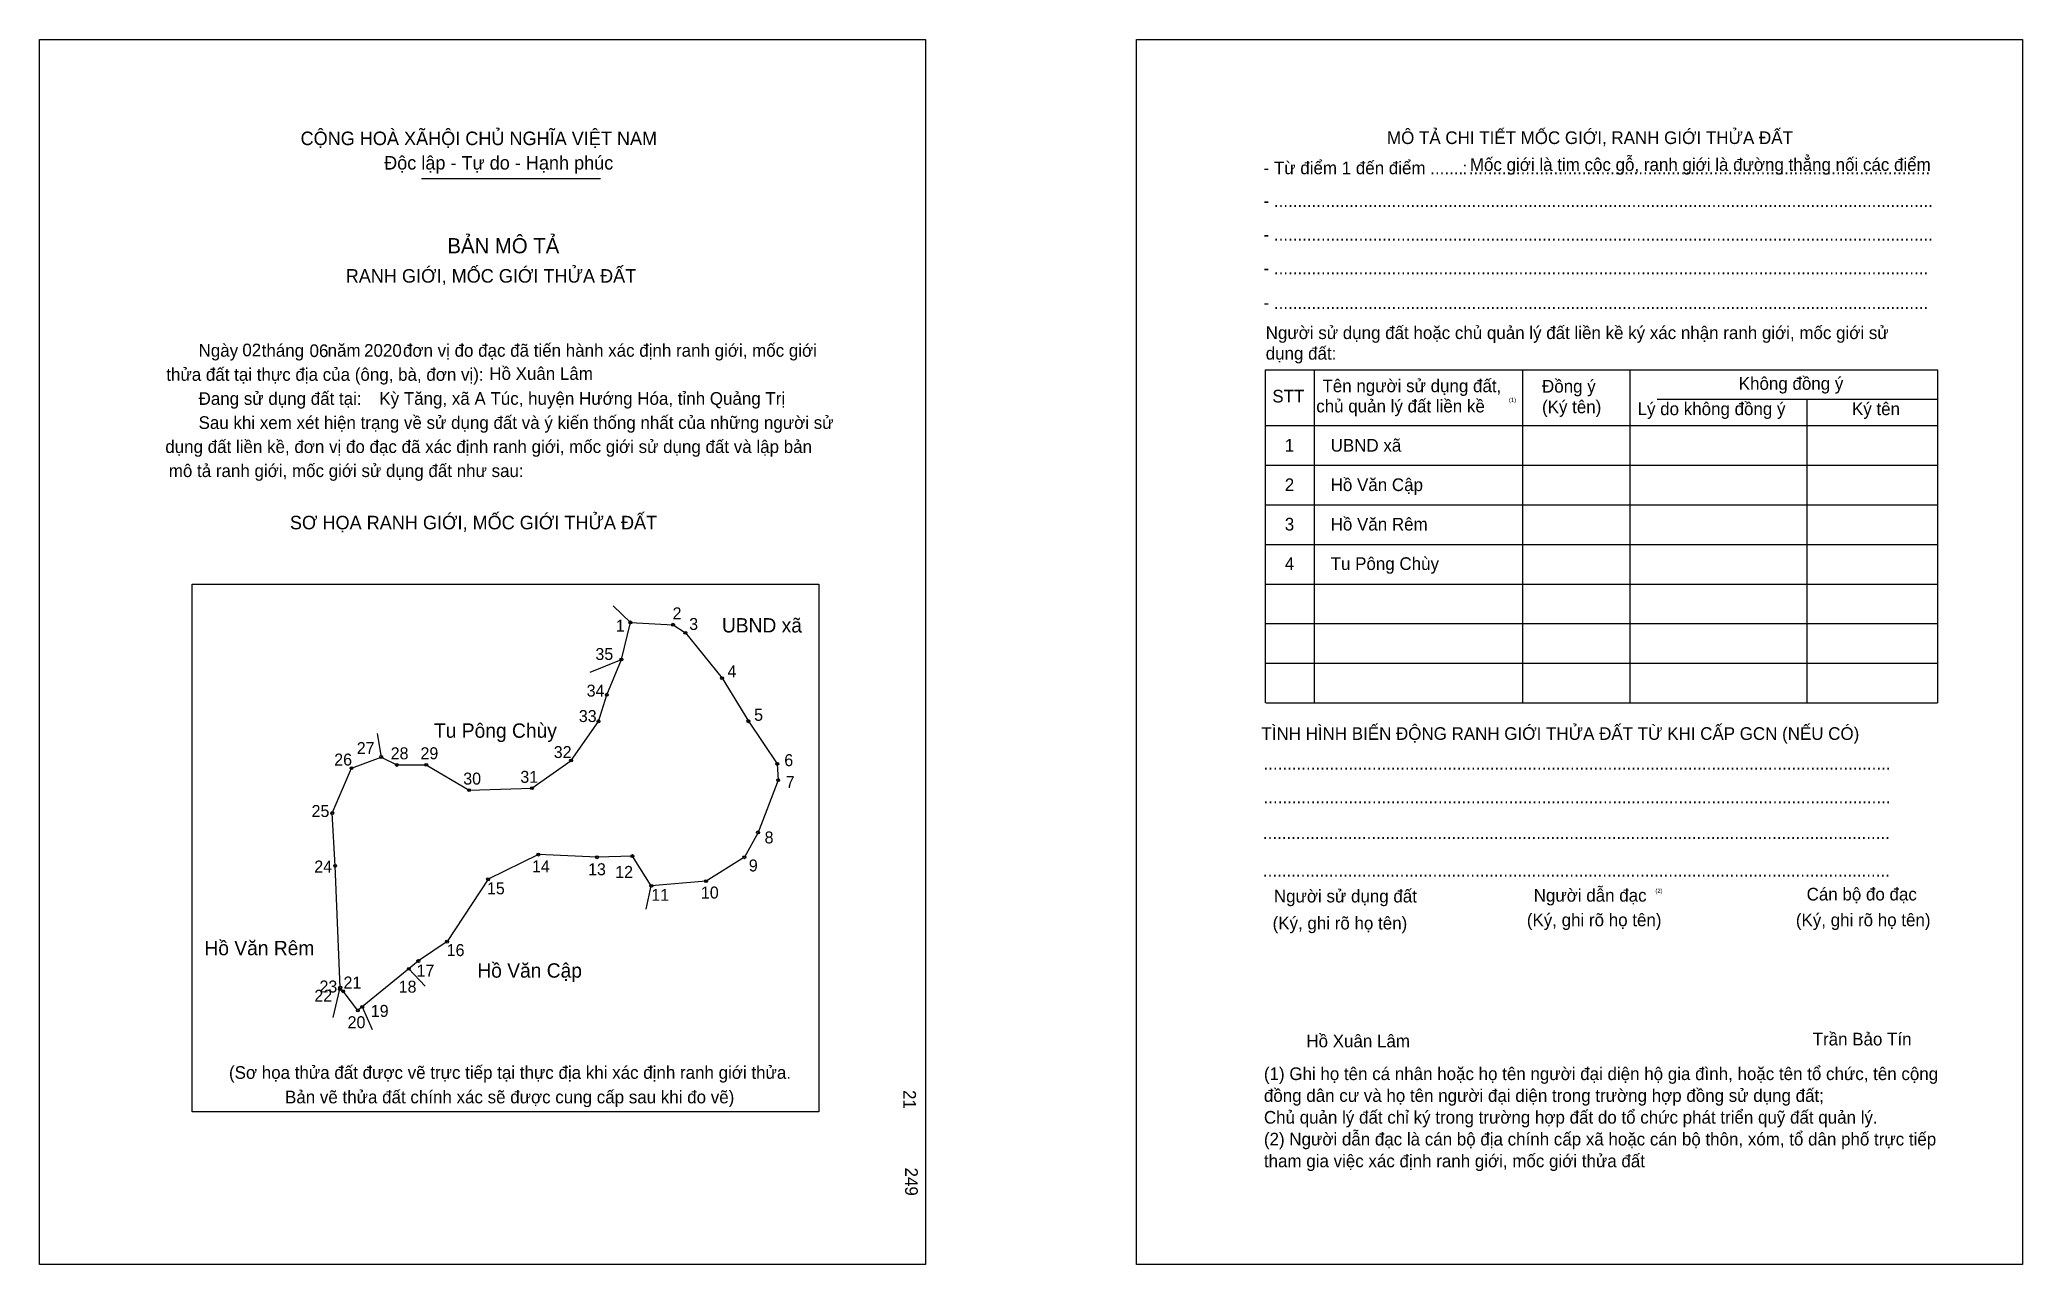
# Model space of a CAD drawing. Extents: x 548067 to 548721, y 1824537 to 1824941.
import ezdxf

# ---------------------------------------------------------------- set-up
doc = ezdxf.new("R2010")
doc.units = 0
for name, color, linetype in [('bmtKhungInTrang1', 7, 'Continuous'), ('bmtKhungInTrang2', 7, 'Continuous'), ('bmtNoiDung', 7, 'Continuous'), ('bmtTemplate', 7, 'Continuous'), ('CanhThua', 7, 'Continuous'), ('MocDinhThua', 7, 'Continuous'), ('RauThua', 7, 'Continuous'), ('SoHieuDinhThua', 7, 'Continuous'), ('TenChuLanCan', 7, 'Continuous')]:
    doc.layers.add(name, color=color, linetype=linetype)

msp = doc.modelspace()

# ---------------------------------------------------------------- linework, layer by layer
at = {"layer": 'bmtKhungInTrang1'}
msp.add_lwpolyline([(548066.93, 1824941.32), (548359.11, 1824941.32), (548359.11, 1824537.2), (548066.93, 1824537.2)], close=True, dxfattribs=at)
at = {"layer": 'bmtKhungInTrang2'}
msp.add_lwpolyline([(548428.79, 1824941.32), (548720.97, 1824941.32), (548720.97, 1824537.2), (548428.79, 1824537.2)], close=True, dxfattribs=at)
at = {"layer": 'bmtTemplate'}
for p, q in [((548192.84, 1824895.52), (548251.93, 1824895.52)), ((548487.4, 1824832.32), (548487.4, 1824722.46)), ((548556.14, 1824832.32), (548556.14, 1824722.46)), ((548591.5, 1824832.45), (548591.5, 1824722.46)), ((548693, 1824832.32), (548693, 1824722.46)), ((548600.47, 1824822.65), (548693, 1824822.65)), ((548471.38, 1824814.01), (548693, 1824814.01)), ((548471.38, 1824800.93), (548693, 1824800.93)), ((548471.38, 1824787.86), (548693, 1824787.86)), ((548471.38, 1824774.78), (548693, 1824774.78)), ((548471.38, 1824761.7), (548693, 1824761.7)), ((548471.38, 1824748.62), (548693, 1824748.62)), ((548471.38, 1824735.54), (548693, 1824735.54)), ((548471.38, 1824722.46), (548693, 1824722.46))]:
    msp.add_line(p, q, dxfattribs=at)
for points in [[(548471.24, 1824832.32), (548693, 1824832.32)], [(548471.24, 1824832.32), (548471.24, 1824722.46)], [(548649.87, 1824822.51), (548649.87, 1824722.46)]]:
    msp.add_lwpolyline(points, dxfattribs=at)
msp.add_lwpolyline([(548117.2, 1824587.53), (548117.2, 1824761.68), (548323.94, 1824761.68), (548323.94, 1824587.53)], close=True, dxfattribs=at)
at = {"layer": 'CanhThua'}
for p, q in [((548258.84, 1824736.77), (548261.79, 1824749.04)), ((548261.79, 1824749.04), (548275.88, 1824748.26)), ((548275.88, 1824748.26), (548279.95, 1824745.58)), ((548279.95, 1824745.58), (548292.03, 1824730.64)), ((548254.02, 1824725.17), (548258.84, 1824736.77)), ((548292.03, 1824730.64), (548300.72, 1824716.4)), ((548251.28, 1824716.38), (548254.02, 1824725.17)), ((548242.24, 1824703.47), (548251.28, 1824716.38)), ((548300.72, 1824716.4), (548310.24, 1824702.32)), ((548169.78, 1824700.92), (548179.62, 1824704.61)), ((548179.62, 1824704.61), (548184.76, 1824702)), ((548163.47, 1824686.11), (548169.78, 1824700.92)), ((548184.76, 1824702), (548194.47, 1824702.04)), ((548194.47, 1824702.04), (548208.63, 1824693.66)), ((548229.31, 1824694.32), (548242.24, 1824703.47)), ((548310.24, 1824702.32), (548310.55, 1824696.95)), ((548208.63, 1824693.66), (548229.31, 1824694.32)), ((548310.55, 1824696.95), (548303.9, 1824679.73)), ((548164.41, 1824668.66), (548163.47, 1824686.11)), ((548303.9, 1824679.73), (548299.41, 1824671.54)), ((548231.46, 1824672.41), (548214.84, 1824664.25)), ((548250.8, 1824671.52), (548231.46, 1824672.41)), ((548262.47, 1824671.93), (548250.8, 1824671.52)), ((548268.69, 1824662.11), (548262.47, 1824671.93)), ((548299.41, 1824671.54), (548286.75, 1824663.64)), ((548166.11, 1824628.5), (548164.41, 1824668.66)), ((548214.84, 1824664.25), (548201.33, 1824643.68)), ((548286.75, 1824663.64), (548268.69, 1824662.11)), ((548201.33, 1824643.68), (548191.85, 1824637.3)), ((548188.7, 1824634.73), (548173.35, 1824622.19)), ((548191.85, 1824637.3), (548188.7, 1824634.73)), ((548165.99, 1824628), (548166.11, 1824628.5)), ((548167.04, 1824627.3), (548165.99, 1824628)), ((548171.9, 1824621.02), (548167.04, 1824627.3)), ((548173.35, 1824622.19), (548171.9, 1824621.02))]:
    msp.add_line(p, q, dxfattribs=at)
at = {"layer": 'MocDinhThua'}
for centre in [(548261.79, 1824749.04), (548275.88, 1824748.26), (548279.95, 1824745.58), (548258.84, 1824736.77), (548292.03, 1824730.64), (548254.02, 1824725.17), (548251.28, 1824716.38), (548300.72, 1824716.4), (548179.62, 1824704.61), (548169.78, 1824700.92), (548184.76, 1824702), (548194.47, 1824702.04), (548242.24, 1824703.47), (548310.24, 1824702.32), (548208.63, 1824693.66), (548229.31, 1824694.32), (548310.55, 1824696.95), (548163.47, 1824686.11), (548303.9, 1824679.73), (548231.46, 1824672.41), (548250.8, 1824671.52), (548262.47, 1824671.93), (548299.41, 1824671.54), (548164.41, 1824668.66), (548214.84, 1824664.25), (548268.69, 1824662.11), (548286.75, 1824663.64), (548201.33, 1824643.68), (548188.7, 1824634.73), (548191.85, 1824637.3), (548165.99, 1824628), (548166.11, 1824628.5), (548167.04, 1824627.3), (548171.9, 1824621.02), (548173.35, 1824622.19)]:
    msp.add_circle(centre, 0.474, dxfattribs=at)
at = {"layer": 'RauThua'}
for p, q in [((548256.14, 1824754.51), (548261.79, 1824749.04)), ((548248.56, 1824732.59), (548258.84, 1824736.77)), ((548178.25, 1824712.37), (548179.62, 1824704.61)), ((548266.96, 1824654.43), (548268.69, 1824662.11)), ((548188.7, 1824634.73), (548194.14, 1824628.97)), ((548163.73, 1824618.68), (548165.99, 1824628)), ((548173.35, 1824622.19), (548176.67, 1824614.75))]:
    msp.add_line(p, q, dxfattribs=at)

# ---------------------------------------------------------------- texts
at = {"layer": 'bmtNoiDung'}
for s, height, p in [('02', 4.181, (548133.79, 1824836.83)), ('06', 4.181, (548155.96, 1824836.59)), ('2020', 4.181, (548173.95, 1824836.69)), ('Hồ Xuân Lâm', 4.1806, (548215.25, 1824829.05)), ('Kỳ Tăng, xã A Túc, huyện Hướng Hóa, tỉnh Quảng Trị', 4.1806, (548178.98, 1824820.83)), ('1', 4.18, (548477.67, 1824805.38)), ('UBND xã ', 4.181, (548492.8, 1824805.38)), ('2', 4.18, (548477.67, 1824792.37)), ('Hồ Văn Cập ', 4.1806, (548492.8, 1824792.37)), ('3', 4.18, (548477.67, 1824779.35)), ('Hồ Văn Rêm ', 4.1806, (548492.8, 1824779.35)), ('4', 4.18, (548477.67, 1824766.33)), ('Tu Pông Chùy ', 4.1806, (548492.8, 1824766.33)), ('Hồ Xuân Lâm', 4.1806, (548484.78, 1824608.82))]:
    msp.add_text(s, height=height, dxfattribs=at).set_placement(p)
for s, p in [('21', (548351.84, 1824594.72)), ('249', (548352.43, 1824569.14))]:
    msp.add_text(s, height=4.181, rotation=270, dxfattribs=at).set_placement(p)
at = {"layer": 'bmtTemplate'}
for s, height, p in [('CỘNG HOÀ XÃHỘI CHỦ NGHĨA VIỆT NAM', 4.4593, (548153, 1824906.52)), ('MÔ TẢ CHI TIẾT MỐC GIỚI, RANH GIỚI THỬA ĐẤT', 4.179, (548511.4, 1824906.88)), ('Độc lập - Tự do - Hạnh phúc', 4.4593, (548180.57, 1824898.46)), ('- Từ điểm 1 đến điểm .......', 4.179, (548470.67, 1824896.91)), ('Mốc giới là tim cộc gỗ, ranh giới là đường thẳng nối các điểm', 4.179, (548538.73, 1824898.02)), (':', 4.18, (548536.33, 1824896.91)), ('..................................................................................................', 4.179, (548538.39, 1824896.91)), ('- ............................................................................................................................................', 4.17903, (548470.67, 1824886.08)), ('BẢN MÔ TẢ', 5.017, (548201.44, 1824870.82)), ('- ............................................................................................................................................', 4.17903, (548470.67, 1824874.96)), ('RANH GIỚI, MỐC GIỚI THỬA ĐẤT', 4.4593, (548167.9, 1824861.14)), ('- ...........................................................................................................................................', 4.17903, (548470.67, 1824863.85)), ('- ...........................................................................................................................................', 4.17903, (548470.67, 1824852.47)), ('Người sử dụng đất hoặc chủ quản lý đất liền kề ký xác nhận ranh giới, mốc giới sử', 4.179, (548471.38, 1824842.53)), ('Ngày     tháng     năm         đơn vị đo đạc đã tiến hành xác định ranh giới, mốc giới ', 4.1806, (548119.36, 1824836.69)), ('dụng đất:', 4.179, (548471.38, 1824835.73)), ('thửa đất tại thực địa của (ông, bà, đơn vị):', 4.1806, (548108.7, 1824828.75)), ('Tên người sử dụng đất,', 4.179, (548490.1, 1824825)), ('Đồng ý', 4.179, (548562.53, 1824824.87)), ('Không đồng ý', 4.179, (548627.43, 1824825.79)), ('Đang sử dụng đất tại:', 4.1806, (548119.36, 1824820.81)), ('STT', 4.179, (548473.56, 1824821.6)), ('chủ quản lý đất liền kề', 4.179, (548488.05, 1824818.32)), ('(1)', 1.394, (548551.61, 1824821.75)), ('(Ký tên)', 4.179, (548562.53, 1824818.07)), ('Lý do không đồng ý', 4.179, (548594.05, 1824817.42)), ('Ký tên', 4.179, (548664.78, 1824817.42)), ('Sau khi xem xét hiện trạng về sử dụng đất và ý kiến thống nhất của những người sử ', 4.1806, (548119.36, 1824812.87)), ('dụng đất liền kề, đơn vị đo đạc đã xác định ranh giới, mốc giới sử dụng đất và lập bản', 4.1806, (548108.38, 1824804.93)), ('mô tả ranh giới, mốc giới sử dụng đất như sau:', 4.1806, (548109.53, 1824796.99)), ('SƠ HỌA RANH GIỚI, MỐC GIỚI THỬA ĐẤT', 4.4593, (548149.48, 1824779.74)), ('TÌNH HÌNH BIẾN ĐỘNG RANH GIỚI THỬA ĐẤT TỪ KHI CẤP GCN (NẾU CÓ)', 4.179, (548469.97, 1824710.26)), ('.....................................................................................................................................', 4.1853, (548470.67, 1824700.43)), ('.....................................................................................................................................', 4.1853, (548470.67, 1824689.31)), ('.....................................................................................................................................', 4.1853, (548470.46, 1824677.54)), ('.....................................................................................................................................', 4.1853, (548470.46, 1824665.12)), ('Người sử dụng đất', 4.179, (548474.08, 1824656.62)), ('Người dẫn đạc', 4.179, (548559.79, 1824656.88)), ('(2)', 1.394, (548599.93, 1824659.76)), ('Cán bộ đo đạc', 4.179, (548649.82, 1824657.27)), ('(Ký, ghi rõ họ tên)', 4.179, (548473.65, 1824647.72)), ('(Ký, ghi rõ họ tên)', 4.179, (548557.52, 1824648.77)), ('(Ký, ghi rõ họ tên)', 4.179, (548646.27, 1824648.77)), ('Trần Bảo Tín', 4.179, (548651.81, 1824609.44)), ('(Sơ họa thửa đất được vẽ trực tiếp tại thực địa khi xác định ranh giới thửa.', 4.1806, (548129.39, 1824598.42)), ('(1) Ghi họ tên cá nhân hoặc họ tên người đại diện hộ gia đình, hoặc tên tổ chức, tên cộng', 4.179, (548470.79, 1824598.01)), ('Bản vẽ thửa đất chính xác sẽ được cung cấp sau khi đo vẽ)', 4.1806, (548147.88, 1824590.33)), ('đồng dân cư và họ tên người đại diện trong trường hợp đồng sử dụng đất;', 4.179, (548470.79, 1824590.82)), ('Chủ quản lý đất chỉ ký trong trường hợp đất do tổ chức phát triển quỹ đất quản lý.', 4.179, (548470.79, 1824583.63)), ('(2) Người dẫn đạc là cán bộ địa chính cấp xã hoặc cán bộ thôn, xóm, tổ dân phố trực tiếp', 4.179, (548470.79, 1824576.43)), ('tham gia việc xác định ranh giới, mốc giới thửa đất', 4.179, (548470.79, 1824569.24))]:
    msp.add_text(s, height=height, dxfattribs=at).set_placement(p)
at = {"layer": 'SoHieuDinhThua'}
for s, height, p in [('2', 3.95, (548275.72, 1824750.04)), ('3', 3.95, (548281.2, 1824746.53)), ('1', 3.95, (548256.97, 1824745.96)), ('35', 3.948, (548250.26, 1824736.63)), ('4', 3.95, (548293.86, 1824730.94)), ('34', 3.948, (548247.38, 1824724.54)), ('33', 3.948, (548244.79, 1824716.15)), ('5', 3.95, (548302.62, 1824716.56)), ('26', 3.948, (548164.11, 1824701.79)), ('27', 3.948, (548171.53, 1824705.57)), ('28', 3.948, (548182.73, 1824703.86)), ('29', 3.948, (548192.56, 1824703.87)), ('32', 3.948, (548236.52, 1824704.28)), ('6', 3.95, (548312.57, 1824701.6)), ('30', 3.948, (548206.67, 1824695.51)), ('31', 3.948, (548225.5, 1824696.09)), ('7', 3.95, (548313.04, 1824694.36)), ('25', 3.948, (548156.63, 1824684.82)), ('8', 3.95, (548306.07, 1824676.09)), ('24', 3.948, (548157.53, 1824666.5)), ('14', 3.948, (548229.34, 1824666.57)), ('13', 3.948, (548247.84, 1824665.6)), ('12', 3.948, (548256.79, 1824664.72)), ('9', 3.95, (548300.87, 1824666.85)), ('15', 3.948, (548214.49, 1824659.31)), ('11', 3.948, (548268.72, 1824657.16)), ('10', 3.948, (548285.06, 1824657.92)), ('16', 3.948, (548201.2, 1824638.93)), ('21', 3.948, (548167.17, 1824628.22)), ('17', 3.948, (548191.26, 1824632.16)), ('22', 3.948, (548157.55, 1824623.88)), ('23', 3.948, (548159.24, 1824626.91)), ('18', 3.948, (548185.37, 1824626.85)), ('20', 3.948, (548168.52, 1824615.12)), ('19', 3.948, (548176.17, 1824618.85))]:
    msp.add_text(s, height=height, dxfattribs=at).set_placement(p)
at = {"layer": 'TenChuLanCan'}
for s, height, p in [('UBND xã', 4.738, (548291.99, 1824745.7)), ('Tu Pông Chùy', 4.7382, (548197.03, 1824710.96)), ('Hồ Văn Rêm', 4.738, (548121.28, 1824639.21)), ('Hồ Văn Cập', 4.738, (548211.31, 1824631.8))]:
    msp.add_text(s, height=height, dxfattribs=at).set_placement(p)

doc.saveas('drawing.dxf')
